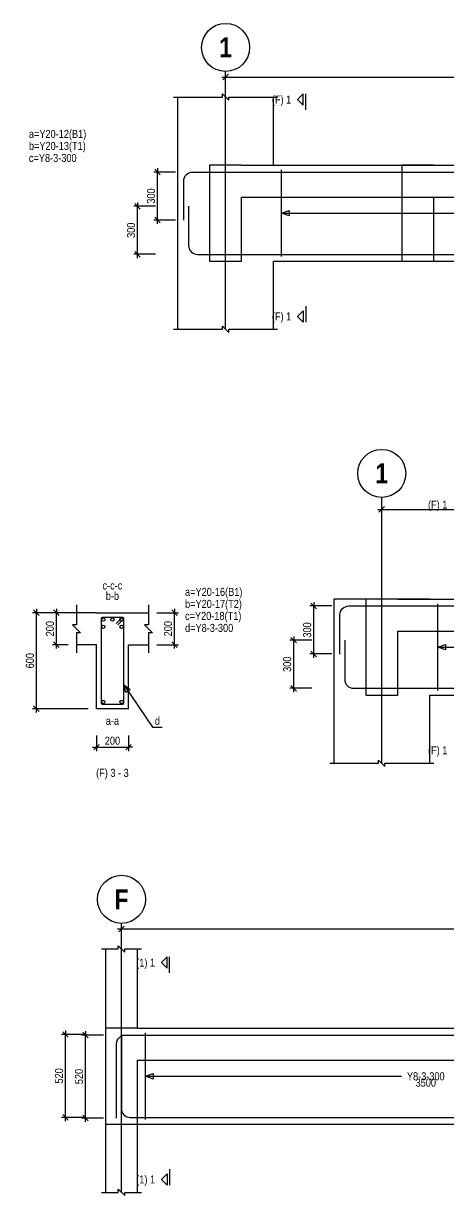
# Model space of a CAD drawing. Extents: x 0 to 206258, y -403073 to 0.
# Drawn here: x 34792 to 40101, y -220424 to -205784 of the extents above; entities that cross this region are included whole.
import ezdxf
from ezdxf.enums import TextEntityAlignment as Align
from ezdxf.lldxf.tags import DXFTag

# ---------------------------------------------------------------- set-up
doc = ezdxf.new("R2010")
doc.units = 0
doc.header["$LTSCALE"] = 1000
for name, color, linetype in [('Axis Circle(Dir 2)', 150, 'Continuous'), ('Axis Label(Dir 1)', 7, 'Continuous'), ('Axis Line(Dir 2)', 150, 'CENTER2'), ('Break Line', 5, 'Continuous'), ('Dimension Line', 5, 'Continuous'), ('Dimension Text', 5, 'Continuous'), ('Front Elevation Line', 40, 'Continuous'), ('Leader Line', 5, 'Continuous'), ('Link Line', 3, 'Continuous'), ('Rebar Label', 6, 'Continuous'), ('Rebar Line', 7, 'Continuous'), ('Section Label', 1, 'Continuous'), ('Section Line', 1, 'Continuous'), ('Top Rebar Label', 6, 'Continuous'), ('Top Rebar Line', 7, 'Continuous')]:
    doc.layers.add(name, color=color, linetype=linetype)
for name, color, linetype, true_color in [('Back Elevation Line', 191, 'HIDDEN2', 0xd4aaff), ('Beam Line(D)', 112, 'Continuous', 0x00bd5e), ('Link Label', 94, 'Continuous', 0x008100)]:
    doc.layers.add(name, color=color, linetype=linetype, true_color=true_color)
doc.styles.add('Axis Label(Dir 1)', font='ARIALNB.TTF', dxfattribs={"height": 250})
doc.styles.add('Dimension Text', font='ARIALN.TTF', dxfattribs={"height": 100})
doc.styles.add('Link Label', font='ARIALN.TTF', dxfattribs={"height": 100})
doc.styles.add('Rebar Label', font='ARIALN.TTF', dxfattribs={"height": 100})
doc.styles.add('Section Label', font='ARIALN.TTF', dxfattribs={"height": 100})
doc.styles.add('Top Rebar Label', font='ARIALN.TTF', dxfattribs={"height": 100})
tags = doc.linetypes.add('CENTER2', pattern=[1.125, 0.75, -0.125, 0.125, -0.125]).pattern_tags.tags
tags[10:11] = [DXFTag(74, 4), DXFTag(75, 0), DXFTag(340, '0'), DXFTag(46, 0.0), DXFTag(50, 0.0), DXFTag(44, 0.0), DXFTag(45, 0.0)]
tags[8:9] = [DXFTag(74, 4), DXFTag(75, 0), DXFTag(340, '0'), DXFTag(46, 0.0), DXFTag(50, 0.0), DXFTag(44, 0.0), DXFTag(45, 0.0)]
tags[6:7] = [DXFTag(74, 4), DXFTag(75, 0), DXFTag(340, '0'), DXFTag(46, 0.0), DXFTag(50, 0.0), DXFTag(44, 0.0), DXFTag(45, 0.0)]
tags[4:5] = [DXFTag(74, 4), DXFTag(75, 0), DXFTag(340, '0'), DXFTag(46, 0.0), DXFTag(50, 0.0), DXFTag(44, 0.0), DXFTag(45, 0.0)]
tags = doc.linetypes.add('HIDDEN2', pattern=[0.1875, 0.125, -0.0625]).pattern_tags.tags
tags[6:7] = [DXFTag(74, 4), DXFTag(75, 0), DXFTag(340, '0'), DXFTag(46, 0.0), DXFTag(50, 0.0), DXFTag(44, 0.0), DXFTag(45, 0.0)]
tags[4:5] = [DXFTag(74, 4), DXFTag(75, 0), DXFTag(340, '0'), DXFTag(46, 0.0), DXFTag(50, 0.0), DXFTag(44, 0.0), DXFTag(45, 0.0)]
doc.dimstyles.new('BEAM', dxfattribs={"dimtxt": 100, "dimasz": 30, "dimexe": 48.3, "dimexo": 103.5, "dimgap": 30, "dimtad": 1, "dimtoh": 1, "dimdec": 1, "dimlfac": 0.5, "dimdsep": 46, "dimtxsty": 'Dimension Text', "dimblk": 'PCDIM_TICK', "dimcen": 0.09, "dimclrd": 5, "dimclre": 5, "dimclrt": 5, "dimadec": 1, "dimazin": 0, "dimtp": 1, "dimtm": 1, "dimtfac": 1, "dimtdec": 4, "dimtofl": 0, "dimtmove": 0, "dimatfit": 3, "dimfxl": 1, "dimtolj": 1, "dimtzin": 0, "dimarcsym": 0})

# ---------------------------------------------------------------- blocks, each defined once
blk = doc.blocks.new('PCDIM_TICK')
at = {"layer": 'Dimension Line', "color": 0, "transparency": 33554687}
for p, q in [((1.15, 1.15), (-1.15, -1.15)), ((1.61, 0), (0, 0))]:
    blk.add_line(p, q, dxfattribs=at)
blk = doc.blocks.new('*U2860')
at = {"layer": 'Dimension Line', "color": 5, "true_color": 0x0000ff, "transparency": 16777216}
for p, q in [((36692, -207640), (36419, -207640)), ((36467, -208240), (36467, -207640)), ((36692, -208240), (36419, -208240))]:
    blk.add_line(p, q, dxfattribs=at)
at = {"layer": 'Dimension Line', "color": 5, "true_color": 0x0000ff, "transparency": 16777216, "xscale": 30, "yscale": 30}
for p, rotation in [((36467, -207640), 89.99999999999447), ((36467, -208240), 269.9999999999834)]:
    blk.add_blockref('PCDIM_TICK', p, dxfattribs=dict(at, rotation=rotation))
at = {"layer": 'Dimension Line', "color": 5, "true_color": 0x0000ff, "transparency": 16777216, "insert": (36437, -207940), "char_height": 100, "width": 181.5, "attachment_point": 8, "rotation": 90, "style": 'Dimension Text'}
blk.add_mtext('300', dxfattribs=at)
blk = doc.blocks.new('*U2861')
at = {"layer": 'Dimension Line', "color": 5, "true_color": 0x0000ff, "transparency": 16777216}
for p, q in [((36442, -208068), (36169, -208068)), ((36217, -208668), (36217, -208068)), ((36442, -208668), (36169, -208668))]:
    blk.add_line(p, q, dxfattribs=at)
at = {"layer": 'Dimension Line', "color": 5, "true_color": 0x0000ff, "transparency": 16777216, "xscale": 30, "yscale": 30}
for p, rotation in [((36217, -208068), 89.99999999999447), ((36217, -208668), 269.9999999999834)]:
    blk.add_blockref('PCDIM_TICK', p, dxfattribs=dict(at, rotation=rotation))
at = {"layer": 'Dimension Line', "color": 5, "true_color": 0x0000ff, "transparency": 16777216, "insert": (36187, -208368), "char_height": 100, "width": 181.5, "attachment_point": 8, "rotation": 90, "style": 'Dimension Text'}
blk.add_mtext('300', dxfattribs=at)
blk = doc.blocks.new('*U2862')
at = {"layer": 'Dimension Line', "color": 5, "true_color": 0x0000ff, "transparency": 16777216}
for p, q in [((37317, -206601), (37317, -206406)), ((47717, -206601), (47717, -206406)), ((37317, -206454), (47717, -206454))]:
    blk.add_line(p, q, dxfattribs=at)
at = {"layer": 'Dimension Line', "color": 5, "true_color": 0x0000ff, "transparency": 16777216, "xscale": 30, "yscale": 30, "rotation": 180.0000000000004}
blk.add_blockref('PCDIM_TICK', (37317, -206454), dxfattribs=at)
at = {"layer": 'Dimension Line', "color": 5, "true_color": 0x0000ff, "transparency": 16777216, "xscale": 30, "yscale": 30}
blk.add_blockref('PCDIM_TICK', (47717, -206454), dxfattribs=at)
at = {"layer": 'Dimension Line', "color": 5, "true_color": 0x0000ff, "transparency": 16777216, "insert": (42517, -206424), "char_height": 100, "width": 245.98, "attachment_point": 8, "style": 'Dimension Text'}
blk.add_mtext('5200', dxfattribs=at)
blk = doc.blocks.new('*U2903')
at = {"layer": 'Dimension Line', "color": 5, "true_color": 0x0000ff, "transparency": 16777216}
for p, q in [((36457, -213144), (36727, -213144)), ((36679, -213544), (36679, -213144)), ((36457, -213544), (36727, -213544))]:
    blk.add_line(p, q, dxfattribs=at)
at = {"layer": 'Dimension Line', "color": 5, "true_color": 0x0000ff, "transparency": 16777216, "xscale": 30, "yscale": 30}
for p, rotation in [((36679, -213144), 89.99999999999447), ((36679, -213544), 269.9999999999834)]:
    blk.add_blockref('PCDIM_TICK', p, dxfattribs=dict(at, rotation=rotation))
at = {"layer": 'Dimension Line', "color": 5, "true_color": 0x0000ff, "transparency": 16777216, "insert": (36649, -213344), "char_height": 100, "width": 182.77, "attachment_point": 8, "rotation": 90, "style": 'Dimension Text'}
blk.add_mtext('200', dxfattribs=at)
blk = doc.blocks.new('*U2904')
at = {"layer": 'Dimension Line', "color": 5, "true_color": 0x0000ff, "transparency": 16777216}
for p, q in [((35350, -213144), (35155, -213144)), ((35204, -213544), (35204, -213144)), ((35350, -213544), (35155, -213544))]:
    blk.add_line(p, q, dxfattribs=at)
at = {"layer": 'Dimension Line', "color": 5, "true_color": 0x0000ff, "transparency": 16777216, "xscale": 30, "yscale": 30}
for p, rotation in [((35204, -213144), 89.99999999999447), ((35204, -213544), 269.9999999999834)]:
    blk.add_blockref('PCDIM_TICK', p, dxfattribs=dict(at, rotation=rotation))
at = {"layer": 'Dimension Line', "color": 5, "true_color": 0x0000ff, "transparency": 16777216, "insert": (35174, -213344), "char_height": 100, "width": 182.77, "attachment_point": 8, "rotation": 90, "style": 'Dimension Text'}
blk.add_mtext('200', dxfattribs=at)
blk = doc.blocks.new('*U2905')
at = {"layer": 'Dimension Line', "color": 5, "true_color": 0x0000ff, "transparency": 16777216}
for p, q in [((35600, -213144), (34905, -213144)), ((34954, -214344), (34954, -213144)), ((35600, -214344), (34905, -214344))]:
    blk.add_line(p, q, dxfattribs=at)
at = {"layer": 'Dimension Line', "color": 5, "true_color": 0x0000ff, "transparency": 16777216, "xscale": 30, "yscale": 30}
for p, rotation in [((34954, -213144), 89.99999999999447), ((34954, -214344), 269.9999999999834)]:
    blk.add_blockref('PCDIM_TICK', p, dxfattribs=dict(at, rotation=rotation))
at = {"layer": 'Dimension Line', "color": 5, "true_color": 0x0000ff, "transparency": 16777216, "insert": (34924, -213744), "char_height": 100, "width": 181.97, "attachment_point": 8, "rotation": 90, "style": 'Dimension Text'}
blk.add_mtext('600', dxfattribs=at)
blk = doc.blocks.new('*U2906')
at = {"layer": 'Dimension Line', "color": 5, "true_color": 0x0000ff, "transparency": 16777216}
for p, q in [((35704, -214678), (35704, -214873)), ((36104, -214678), (36104, -214873)), ((35704, -214824), (36104, -214824))]:
    blk.add_line(p, q, dxfattribs=at)
at = {"layer": 'Dimension Line', "color": 5, "true_color": 0x0000ff, "transparency": 16777216, "xscale": 30, "yscale": 30, "rotation": 180.0000000000004}
blk.add_blockref('PCDIM_TICK', (35704, -214824), dxfattribs=at)
at = {"layer": 'Dimension Line', "color": 5, "true_color": 0x0000ff, "transparency": 16777216, "xscale": 30, "yscale": 30}
blk.add_blockref('PCDIM_TICK', (36104, -214824), dxfattribs=at)
at = {"layer": 'Dimension Line', "color": 5, "true_color": 0x0000ff, "transparency": 16777216, "insert": (35904, -214794), "char_height": 100, "width": 182.77, "attachment_point": 8, "style": 'Dimension Text'}
blk.add_mtext('200', dxfattribs=at)
blk = doc.blocks.new('*U2913')
at = {"layer": 'Dimension Line', "color": 5, "true_color": 0x0000ff, "transparency": 16777216}
for p, q in [((38642, -213060), (38369, -213060)), ((38417, -213660), (38417, -213060)), ((38642, -213660), (38369, -213660))]:
    blk.add_line(p, q, dxfattribs=at)
at = {"layer": 'Dimension Line', "color": 5, "true_color": 0x0000ff, "transparency": 16777216, "xscale": 30, "yscale": 30}
for p, rotation in [((38417, -213060), 89.99999999999447), ((38417, -213660), 269.9999999999834)]:
    blk.add_blockref('PCDIM_TICK', p, dxfattribs=dict(at, rotation=rotation))
at = {"layer": 'Dimension Line', "color": 5, "true_color": 0x0000ff, "transparency": 16777216, "insert": (38387, -213360), "char_height": 100, "width": 181.5, "attachment_point": 8, "rotation": 90, "style": 'Dimension Text'}
blk.add_mtext('300', dxfattribs=at)
blk = doc.blocks.new('*U2914')
at = {"layer": 'Dimension Line', "color": 5, "true_color": 0x0000ff, "transparency": 16777216}
for p, q in [((38392, -213488), (38119, -213488)), ((38167, -214088), (38167, -213488)), ((38392, -214088), (38119, -214088))]:
    blk.add_line(p, q, dxfattribs=at)
at = {"layer": 'Dimension Line', "color": 5, "true_color": 0x0000ff, "transparency": 16777216, "xscale": 30, "yscale": 30}
for p, rotation in [((38167, -213488), 89.99999999999447), ((38167, -214088), 269.9999999999834)]:
    blk.add_blockref('PCDIM_TICK', p, dxfattribs=dict(at, rotation=rotation))
at = {"layer": 'Dimension Line', "color": 5, "true_color": 0x0000ff, "transparency": 16777216, "insert": (38137, -213788), "char_height": 100, "width": 181.5, "attachment_point": 8, "rotation": 90, "style": 'Dimension Text'}
blk.add_mtext('300', dxfattribs=at)
blk = doc.blocks.new('*U2915')
at = {"layer": 'Dimension Line', "color": 5, "true_color": 0x0000ff, "transparency": 16777216}
for p, q in [((39267, -212001), (39267, -211806)), ((49667, -212001), (49667, -211806)), ((39267, -211854), (49667, -211854))]:
    blk.add_line(p, q, dxfattribs=at)
at = {"layer": 'Dimension Line', "color": 5, "true_color": 0x0000ff, "transparency": 16777216, "xscale": 30, "yscale": 30, "rotation": 180.0000000000004}
blk.add_blockref('PCDIM_TICK', (39267, -211854), dxfattribs=at)
at = {"layer": 'Dimension Line', "color": 5, "true_color": 0x0000ff, "transparency": 16777216, "xscale": 30, "yscale": 30}
blk.add_blockref('PCDIM_TICK', (49667, -211854), dxfattribs=at)
at = {"layer": 'Dimension Line', "color": 5, "true_color": 0x0000ff, "transparency": 16777216, "insert": (44467, -211824), "char_height": 100, "width": 245.98, "attachment_point": 8, "style": 'Dimension Text'}
blk.add_mtext('5200', dxfattribs=at)
blk = doc.blocks.new('*U2962')
at = {"layer": 'Dimension Line', "color": 5, "true_color": 0x0000ff, "transparency": 16777216}
for p, q in [((35792, -218420), (35519, -218420)), ((35567, -219456), (35567, -218420)), ((35792, -219456), (35519, -219456))]:
    blk.add_line(p, q, dxfattribs=at)
at = {"layer": 'Dimension Line', "color": 5, "true_color": 0x0000ff, "transparency": 16777216, "xscale": 30, "yscale": 30}
for p, rotation in [((35567, -218420), 89.99999999999447), ((35567, -219456), 269.9999999999834)]:
    blk.add_blockref('PCDIM_TICK', p, dxfattribs=dict(at, rotation=rotation))
at = {"layer": 'Dimension Line', "color": 5, "true_color": 0x0000ff, "transparency": 16777216, "insert": (35537, -218938), "char_height": 100, "width": 181.5, "attachment_point": 8, "rotation": 90, "style": 'Dimension Text'}
blk.add_mtext('520', dxfattribs=at)
blk = doc.blocks.new('*U2963')
at = {"layer": 'Dimension Line', "color": 5, "true_color": 0x0000ff, "transparency": 16777216}
for p, q in [((35542, -218412), (35269, -218412)), ((35317, -219448), (35317, -218412)), ((35542, -219448), (35269, -219448))]:
    blk.add_line(p, q, dxfattribs=at)
at = {"layer": 'Dimension Line', "color": 5, "true_color": 0x0000ff, "transparency": 16777216, "xscale": 30, "yscale": 30}
for p, rotation in [((35317, -218412), 89.99999999999447), ((35317, -219448), 269.9999999999834)]:
    blk.add_blockref('PCDIM_TICK', p, dxfattribs=dict(at, rotation=rotation))
at = {"layer": 'Dimension Line', "color": 5, "true_color": 0x0000ff, "transparency": 16777216, "insert": (35287, -218930), "char_height": 100, "width": 181.5, "attachment_point": 8, "rotation": 90, "style": 'Dimension Text'}
blk.add_mtext('520', dxfattribs=at)
blk = doc.blocks.new('*U2964')
at = {"layer": 'Dimension Line', "color": 5, "true_color": 0x0000ff, "transparency": 16777216}
for p, q in [((36017, -217241), (36017, -217046)), ((36017, -217094), (46617, -217094)), ((46617, -217241), (46617, -217046))]:
    blk.add_line(p, q, dxfattribs=at)
at = {"layer": 'Dimension Line', "color": 5, "true_color": 0x0000ff, "transparency": 16777216, "xscale": 30, "yscale": 30, "rotation": 180.0000000000004}
blk.add_blockref('PCDIM_TICK', (36017, -217094), dxfattribs=at)
at = {"layer": 'Dimension Line', "color": 5, "true_color": 0x0000ff, "transparency": 16777216, "xscale": 30, "yscale": 30}
blk.add_blockref('PCDIM_TICK', (46617, -217094), dxfattribs=at)
at = {"layer": 'Dimension Line', "color": 5, "true_color": 0x0000ff, "transparency": 16777216, "insert": (41317, -217064), "char_height": 100, "width": 245.98, "attachment_point": 8, "style": 'Dimension Text'}
blk.add_mtext('5300', dxfattribs=at)

msp = doc.modelspace()

# ---------------------------------------------------------------- linework, layer by layer
at = {"layer": 'Axis Circle(Dir 2)', "transparency": 33554687}
for centre in [(37317.055, -206084.284), (39267.055, -211404.284), (36017.055, -216724.284)]:
    msp.add_circle(centre, 300, dxfattribs=at)
at = {"layer": 'Axis Line(Dir 2)', "transparency": 33554687}
for points in [[(37317.055, -209604.284), (37317.055, -206384.284)], [(39267.055, -215024.284), (39267.055, -211704.284)], [(36017.055, -220384.284), (36017.055, -217024.284)]]:
    msp.add_lwpolyline(points, dxfattribs=at)
at = {"layer": 'Back Elevation Line', "transparency": 33554687}
for points in [[(37517.055, -207554.284), (37117.055, -207554.284)], [(37117.055, -207554.284), (37117.055, -208754.284)], [(37517.055, -207554.284), (47517.055, -207554.284)], [(37517.055, -208754.284), (37517.055, -207954.284)], [(37517.055, -207954.284), (47517.055, -207954.284)], [(37117.055, -208754.284), (37517.055, -208754.284)], [(39467.055, -212974.284), (39067.055, -212974.284)], [(39067.055, -212974.284), (39067.055, -214174.284)], [(39467.055, -212974.284), (49467.055, -212974.284)], [(39467.055, -214174.284), (39467.055, -213374.284)], [(39467.055, -213374.284), (49467.055, -213374.284)], [(39067.055, -214174.284), (39467.055, -214174.284)]]:
    msp.add_lwpolyline(points, dxfattribs=at)
at = {"layer": 'Beam Line(D)', "transparency": 33554687}
for points in [[(36717.055, -206704.284), (36717.055, -207554.284)], [(37917.055, -207554.284), (37917.055, -206704.284)], [(36717.055, -207554.284), (36717.055, -209604.284)], [(37917.055, -207554.284), (47117.055, -207554.284)], [(37917.055, -209604.284), (37917.055, -208754.284)], [(37917.055, -208754.284), (47117.056, -208754.284)], [(38667.055, -212974.284), (38667.055, -215024.284)], [(39867.055, -212974.284), (38667.055, -212974.284)], [(39867.055, -212974.284), (49067.055, -212974.284)], [(35703.623, -213144.284), (35453.623, -213144.284)], [(35703.623, -213144.284), (36103.623, -213144.284)], [(35703.623, -213144.284), (35703.623, -213144.284)], [(36103.623, -213144.284), (36103.623, -213144.284)], [(36103.623, -213144.284), (36353.623, -213144.284)], [(36103.623, -214344.284), (35703.623, -214344.284), (35703.623, -213544.284), (35453.623, -213544.284)], [(36103.623, -214344.284), (36103.623, -213544.284), (36353.623, -213544.284)], [(39867.055, -215024.284), (39867.055, -214174.284)], [(39867.055, -214174.284), (49067.056, -214174.284)], [(35817.055, -217344.284), (35817.055, -218334.284)], [(36217.055, -218334.284), (36217.055, -217344.284)], [(35817.055, -218334.284), (35817.055, -220384.284)], [(36217.055, -218334.284), (46417.055, -218334.284)], [(36217.055, -220384.284), (36217.055, -219534.284)], [(36217.055, -219534.284), (46417.055, -219534.284)]]:
    msp.add_lwpolyline(points, dxfattribs=at)
at = {"layer": 'Break Line', "transparency": 33554687}
for points in [[(36667.055, -206704.284), (37277.055, -206704.284), (37277.055, -206664.284), (37357.055, -206744.284), (37357.055, -206704.284), (37967.055, -206704.284)], [(36667.055, -209604.284), (37277.055, -209604.284), (37277.055, -209564.284), (37357.055, -209644.284), (37357.055, -209604.284), (37967.055, -209604.284)], [(35453.623, -213044.284), (35453.623, -213294.284), (35403.623, -213294.284), (35503.623, -213394.284), (35453.623, -213394.284), (35453.623, -213644.284)], [(36353.623, -213044.284), (36353.623, -213294.284), (36303.623, -213294.284), (36403.623, -213394.284), (36353.623, -213394.284), (36353.623, -213644.284)], [(38617.055, -215024.284), (39227.055, -215024.284), (39227.055, -214984.284), (39307.055, -215064.284), (39307.055, -215024.284), (39917.055, -215024.284)], [(35767.055, -217344.284), (35977.055, -217344.284), (35977.055, -217304.284), (36057.055, -217384.284), (36057.055, -217344.284), (36267.055, -217344.284)], [(35767.055, -220384.284), (35977.055, -220384.284), (35977.055, -220344.284), (36057.055, -220424.284), (36057.055, -220384.284), (36267.055, -220384.284)]]:
    msp.add_lwpolyline(points, dxfattribs=at)
at = {"layer": 'Front Elevation Line', "transparency": 33554687}
for points in [[(39917.055, -207554.284), (39517.055, -207554.284)], [(39517.055, -207554.284), (39517.055, -208754.284)], [(39917.055, -207554.284), (44717.055, -207554.284)], [(39917.055, -208754.284), (39917.055, -207954.284)], [(39917.055, -207954.284), (44717.055, -207954.284)], [(39517.055, -208754.284), (39917.055, -208754.284)], [(36217.055, -218334.284), (35817.055, -218334.284)], [(35817.055, -218334.284), (35817.055, -219534.284)], [(36217.055, -218334.284), (56617.055, -218334.284)], [(36217.055, -219534.284), (36217.055, -218734.284)], [(36217.055, -218734.284), (56617.055, -218734.284)], [(35817.055, -219534.284), (36217.055, -219534.284)]]:
    msp.add_lwpolyline(points, dxfattribs=at)
at = {"layer": 'Leader Line', "transparency": 33554687}
for points in [[(38017.055, -208154.284), (38111.025, -208120.082), (38111.025, -208188.486), (38017.055, -208154.284), (42212.411, -208154.284)], [(39967.055, -213574.284), (40061.025, -213540.082), (40061.025, -213608.486), (39967.055, -213574.284), (44162.411, -213574.284)], [(36126.563, -214103.008), (36069.879, -214141.297), (36045.622, -214044.283), (36126.563, -214103.008)], [(36045.622, -214044.283), (36403.623, -214574.284), (36524.434, -214574.284)], [(36317.055, -218934.284), (36411.025, -218900.082), (36411.025, -218968.486), (36317.055, -218934.284), (39512.411, -218934.284)]]:
    msp.add_lwpolyline(points, dxfattribs=at)
at = {"layer": 'Link Line', "transparency": 33554687}
for p, q in [((38017.055, -208696.284), (38017.055, -207612.284)), ((39967.055, -214116.284), (39967.055, -213032.284)), ((36317.055, -219476.284), (36317.055, -218392.284))]:
    msp.add_line(p, q, dxfattribs=at)
msp.add_lwpolyline([(35970.812, -213296.894), (36041.522, -213226.183, 0.668178638), (36031.623, -213202.284), (35775.623, -213202.284, 0.414213562), (35761.623, -213216.284), (35761.623, -214272.284, 0.414213562), (35775.623, -214286.284), (36031.623, -214286.284, 0.414213562), (36045.623, -214272.284), (36045.623, -213216.284, 0.668178638), (36021.723, -213206.384), (35951.013, -213277.095)], format="xyb", dxfattribs=at)
at = {"layer": 'Rebar Line', "transparency": 33554687}
for points in [[(36855.055, -208068.284), (36855.055, -208558.328, 0.414213562), (36965.011, -208668.284), (48069.1, -208668.284, 0.414213562), (48179.055, -208558.328), (48179.055, -208068.284)], [(38805.055, -213488.284), (38805.055, -213978.328, 0.414213562), (38915.011, -214088.284), (53219.1, -214088.284, 0.414213543), (53329.055, -213978.328), (53329.055, -213052.284)], [(36015.055, -218412.284), (36015.055, -219338.328, 0.414213562), (36125.011, -219448.284), (56769.099, -219448.284, 0.414213813), (56879.056, -219338.328), (56879.055, -218412.284)]]:
    msp.add_lwpolyline(points, format="xyb", dxfattribs=at)
for centre in [(35789.623, -213230.284), (35789.623, -213320.284), (35903.623, -213230.284), (36017.623, -213230.284), (36017.623, -213320.284), (35789.623, -214258.284), (36017.623, -214258.284)]:
    msp.add_circle(centre, 20, dxfattribs=at)
at = {"layer": 'Section Line', "transparency": 33554687}
for points in [[(38287.055, -206664.284), (38216.345, -206734.994), (38287.055, -206805.705), (38287.055, -206664.284)], [(38317.055, -206864.284), (38317.055, -206664.284)], [(38317.055, -209314.284), (38317.055, -209514.284)], [(38287.055, -209514.284), (38287.055, -209514.284), (38216.345, -209443.573), (38287.055, -209372.862), (38287.055, -209514.284)], [(36587.055, -217444.284), (36516.345, -217514.994), (36587.055, -217585.705), (36587.055, -217444.284)], [(36617.055, -217644.284), (36617.055, -217444.284)], [(36587.055, -220294.284), (36587.055, -220294.284), (36516.345, -220223.573), (36587.055, -220152.862), (36587.055, -220294.284)], [(36617.055, -220094.284), (36617.055, -220294.284)]]:
    msp.add_lwpolyline(points, dxfattribs=at)
at = {"layer": 'Top Rebar Line', "transparency": 33554687}
for points in [[(36795.055, -208240.284), (36795.055, -207750.239, -0.414213562), (36905.011, -207640.284), (48129.1, -207640.284, -0.414213562), (48239.055, -207750.239), (48239.055, -208240.284)], [(38745.055, -213660.284), (38745.055, -213170.239, -0.414213562), (38855.011, -213060.284), (46097.571, -213060.284, -0.024922321), (46108.512, -213060.829), (46497.599, -213099.738, 0.024922321), (46508.54, -213100.284), (48425.055, -213100.284)], [(35955.055, -219456.284), (35955.055, -218530.239, -0.414213562), (36065.011, -218420.284), (56829.1, -218420.284, -0.414213562), (56939.056, -218530.239), (56939.056, -219456.284)]]:
    msp.add_lwpolyline(points, format="xyb", dxfattribs=at)

# ---------------------------------------------------------------- texts
at = {"layer": 'Axis Label(Dir 1)', "transparency": 33554687, "style": 'Axis Label(Dir 1)'}
for s, p in [('1', (37317.055, -206084.284)), ('1', (39267.055, -211404.284)), ('F', (36017.055, -216724.284))]:
    msp.add_text(s, height=250, dxfattribs=at).set_placement(p, align=Align.MIDDLE_CENTER)
at = {"layer": 'Dimension Text', "transparency": 33554687, "style": 'Dimension Text'}
msp.add_text('3500', height=100, dxfattribs=at).set_placement((39817.055, -218964.284), align=Align.TOP_CENTER)
at = {"layer": 'Link Label', "transparency": 33554687, "style": 'Link Label'}
for s, p in [(' c=Y8-3-300', (34828.623, -207514.284)), (' d=Y8-3-300', (36778.623, -213384.284)), ('d', (36433.623, -214544.284))]:
    msp.add_text(s, height=100, dxfattribs=at).set_placement(p)
msp.add_text('Y8-3-300', height=100, dxfattribs=at).set_placement((39817.055, -218934.284), align=Align.MIDDLE_CENTER)
at = {"layer": 'Rebar Label', "transparency": 33554687, "style": 'Rebar Label'}
for s, p in [(' a=Y20-12(B1)', (34828.623, -207214.284)), (' a=Y20-16(B1)', (36778.623, -212934.284))]:
    msp.add_text(s, height=100, dxfattribs=at).set_placement(p)
for s, p in [('c-c-c', (35903.623, -212884.284)), ('b-b', (35903.623, -213014.284)), ('a-a', (35903.623, -214574.284))]:
    msp.add_text(s, height=100, dxfattribs=at).set_placement(p, align=Align.BOTTOM_CENTER)
at = {"layer": 'Section Label', "transparency": 33554687, "style": 'Section Label'}
for s, p in [('(F) 1', (38136.345, -206734.994)), ('(F) 1', (38136.345, -209443.573)), ('(F) 1', (40086.345, -211794.994)), ('(F) 1', (40086.345, -214863.573)), ('(1) 1', (36436.345, -217514.994)), ('(1) 1', (36436.345, -220223.573))]:
    msp.add_text(s, height=100, dxfattribs=at).set_placement(p, align=Align.MIDDLE_RIGHT)
msp.add_text('(F) 3 - 3', height=100, dxfattribs=at).set_placement((35903.623, -215224.284), align=Align.BOTTOM_CENTER)
at = {"layer": 'Top Rebar Label', "transparency": 33554687, "style": 'Top Rebar Label'}
for s, p in [(' b=Y20-13(T1)', (34828.623, -207364.284)), (' b=Y20-17(T2)', (36778.623, -213084.284)), (' c=Y20-18(T1)', (36778.623, -213234.284))]:
    msp.add_text(s, height=100, dxfattribs=at).set_placement(p)

# ---------------------------------------------------------------- dimensions: what is measured, and where the dimension line sits
at = {"layer": 'Dimension Line', "transparency": 33554687}
for base, p1, p2, text, picture, middle in [((42517.055, -206454.284), (37317.055, -206704.284), (47717.055, -206704.284), '5200', '*U2862', (42517.055, -206454.284)), ((44467.055, -211854.284), (39267.055, -212104.284), (49667.055, -212104.284), '5200', '*U2915', (44467.055, -211854.284)), ((35903.623, -214824.284), (35703.623, -214574.284), (36103.623, -214574.284), '200', '*U2906', (35903.623, -214824.284)), ((41317.055, -217094.284), (36017.055, -217344.284), (46617.055, -217344.284), '5300', '*U2964', (41317.055, -217094.284))]:
    dim = msp.add_linear_dim(base=base, p1=p1, p2=p2, text=text, dimstyle='BEAM', override={"dimscale": 1, "dimtxt": 100, "dimasz": 30, "dimexe": 48.3, "dimexo": 103.5, "dimgap": 30, "dimtad": 1, "dimtih": 0, "dimdec": 1, "dimlfac": 0.5, "dimzin": 8, "dimlunit": 2, "dimpost": '', "dimtxsty": 'Dimension Text', "dimblk": 'PCDIM_TICK', "dimse1": 0, "dimse2": 0, "dimsd2": 0, "dimclrd": 5, "dimclre": 5, "dimclrt": 5, "dimaunit": 0, "dimadec": 1, "dimazin": 0, "dimtol": 0, "dimtp": 1, "dimtm": 1, "dimtmove": 0}, dxfattribs=at)
    dim.commit()
    dim.dimension.update_dxf_attribs({"geometry": picture, "text_midpoint": middle})
for base, p1, p2, text, picture, middle in [((36467.055, -207940.284), (36795.055, -208240.284), (36795.055, -207640.284), '300', '*U2860', (36467.055, -207940.284)), ((36217.055, -208368.284), (36545.055, -208668.284), (36545.055, -208068.284), '300', '*U2861', (36217.055, -208368.284)), ((38417.055, -213360.284), (38745.055, -213660.284), (38745.055, -213060.284), '300', '*U2913', (38417.055, -213360.284)), ((34953.623, -213744.284), (35703.623, -214344.284), (35703.623, -213144.284), '600', '*U2905', (34953.623, -213744.284)), ((35203.623, -213344.284), (35453.623, -213544.284), (35453.623, -213144.284), '200', '*U2904', (35203.623, -213344.284)), ((36678.623, -213344.284), (36353.623, -213544.284), (36353.623, -213144.284), '200', '*U2903', (36678.623, -213344.284)), ((38167.055, -213788.284), (38495.055, -214088.284), (38495.055, -213488.284), '300', '*U2914', (38167.055, -213788.284)), ((35317.055, -218930.284), (35645.055, -219448.284), (35645.055, -218412.284), '520', '*U2963', (35317.055, -218930.284)), ((35567.055, -218938.284), (35895.055, -219456.284), (35895.055, -218420.284), '520', '*U2962', (35567.055, -218938.284))]:
    dim = msp.add_linear_dim(base=base, p1=p1, p2=p2, angle=90, text=text, dimstyle='BEAM', override={"dimscale": 1, "dimtxt": 100, "dimasz": 30, "dimexe": 48.3, "dimexo": 103.5, "dimgap": 30, "dimtad": 1, "dimtih": 0, "dimdec": 1, "dimlfac": 0.5, "dimzin": 8, "dimlunit": 2, "dimpost": '', "dimtxsty": 'Dimension Text', "dimblk": 'PCDIM_TICK', "dimse1": 0, "dimse2": 0, "dimsd2": 0, "dimclrd": 5, "dimclre": 5, "dimclrt": 5, "dimaunit": 0, "dimadec": 1, "dimazin": 0, "dimtol": 0, "dimtp": 1, "dimtm": 1, "dimtmove": 0}, dxfattribs=at)
    dim.commit()
    dim.dimension.update_dxf_attribs({"geometry": picture, "text_midpoint": middle})

doc.saveas('drawing.dxf')
